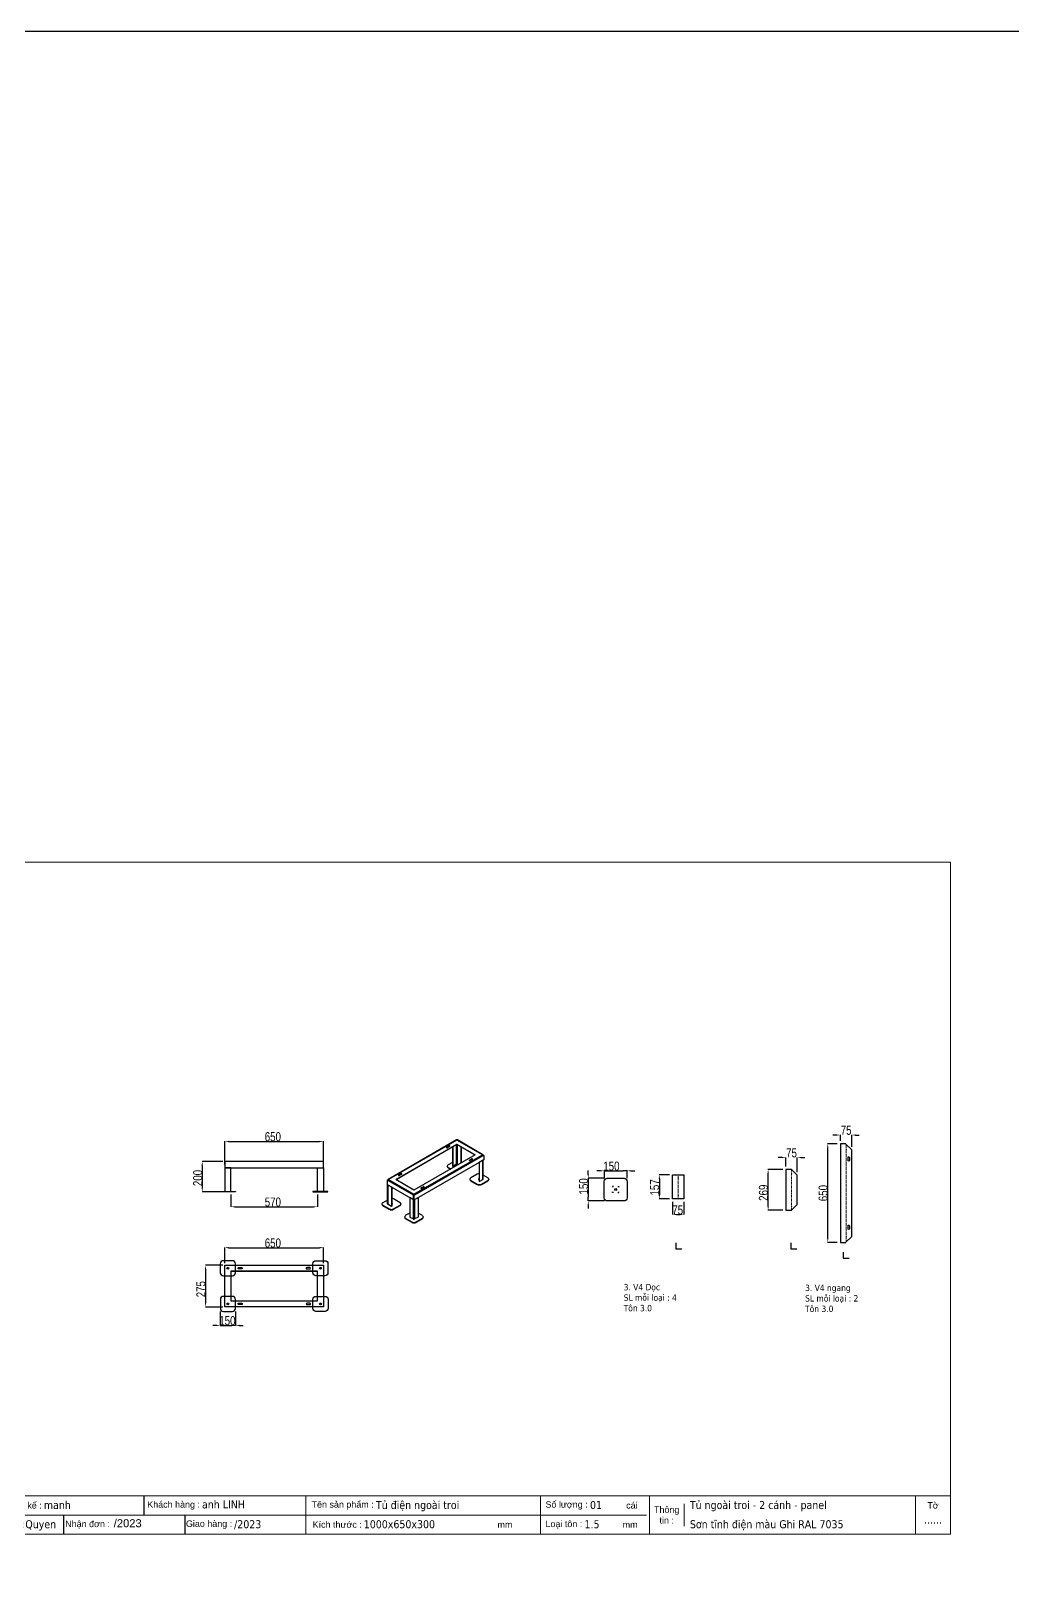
# Model space of a CAD drawing. Header units: inches. Extents: x 21 to 136330, y 8 to 58290.
# Drawn here: x 45759 to 52232, y 40508 to 50766 of the extents above; entities that cross this region are included whole.
import ezdxf
from ezdxf.enums import TextEntityAlignment as Align

# ---------------------------------------------------------------- set-up
doc = ezdxf.new("R2010")
doc.units = ezdxf.units.IN
doc.header["$MEASUREMENT"] = 0
doc.linetypes.add('HIDDEN', pattern=[9.525, 6.35, -3.175])
doc.layers.add('0 KHUNG KT01', color=7, linetype='Continuous')
doc.layers.add('@.0.DM. NÉT CHÍNH', color=7, linetype='Continuous')
doc.layers.add('0 TĂNG CỨNG', color=7, linetype='Continuous', lineweight=15)
doc.layers.add('@.0.DM. NÉT ĐỨT', color=8, linetype='HIDDEN', lineweight=9)
for name, color, linetype, transparency in [('@.0.DM. KÍCH THƯỚC', 8, 'Continuous', 0.2), ('@.DM. KÍCH THƯỚC', 8, 'Continuous', 0.2), ('@.DM. KÍCH THƯỚC @ 1', 8, 'Continuous', 0.2)]:
    doc.layers.add(name, color=color, linetype=linetype, transparency=transparency)
doc.styles.add('ARIAL', font='arial.ttf')
doc.styles.add('Note Text (ISO)', font='tahoma.ttf')
doc.styles.add('roman', font='roman.shx', dxfattribs={"width": 0.8})
doc.styles.add('Tahoma (Input Text)', font='tahoma.ttf')
doc.dimstyles.new('Kích thước Duy Mạnh', dxfattribs={"dimtxt": 30, "dimasz": 25, "dimexe": 1.25, "dimexo": 20, "dimtad": 1, "dimdec": 1, "dimtxsty": 'roman', "dimcen": 2.5, "dimclrd": 8, "dimclre": 8, "dimclrt": 2, "dimadec": 0, "dimazin": 0, "dimtfac": 1, "dimtdec": 1, "dimtix": 1, "dimtmove": 0, "dimatfit": 3, "dimfxl": 1, "dimtfillclr": 1, "dimarcsym": 0})

# ---------------------------------------------------------------- blocks, each defined once
blk = doc.blocks.new('*D802')
at = {"layer": '@.DM. KÍCH THƯỚC', "color": 8, "lineweight": -2, "transparency": 16777216}
for p, q in [((47022, 43312), (46886, 43312)), ((47006, 43112), (46886, 43112))]:
    blk.add_line(p, q, dxfattribs=at)
at = {"layer": '@.DM. KÍCH THƯỚC', "lineweight": -2, "transparency": 16777216}
blk.add_line((46887, 43287), (46887, 43137), dxfattribs=at)
at = {"layer": '@.DM. KÍCH THƯỚC', "transparency": 16777216}
for points in [[(46883, 43287), (46891, 43287), (46887, 43312)], [(46883, 43137), (46891, 43137), (46887, 43112)]]:
    blk.add_solid(points, dxfattribs=at)
at = {"layer": 'Defpoints', "color": 0, "transparency": 16777216}
for p in [(47042, 43312), (46887, 43112), (47026, 43112)]:
    blk.add_point(p, dxfattribs=at)
at = {"layer": '@.DM. KÍCH THƯỚC', "color": 2, "transparency": 16777216, "insert": (46827, 43150), "char_height": 60, "attachment_point": 1, "rotation": 90, "style": 'roman'}
blk.add_mtext('200', dxfattribs=at)
blk = doc.blocks.new('*D803')
at = {"layer": '@.DM. KÍCH THƯỚC', "color": 8, "lineweight": -2, "transparency": 16777216}
for p, q in [((47036, 43292), (47036, 43447)), ((47686, 43292), (47686, 43447))]:
    blk.add_line(p, q, dxfattribs=at)
at = {"layer": '@.DM. KÍCH THƯỚC', "lineweight": -2, "transparency": 16777216}
blk.add_line((47061, 43445), (47661, 43445), dxfattribs=at)
at = {"layer": '@.DM. KÍCH THƯỚC', "transparency": 16777216}
for points in [[(47061, 43449), (47061, 43441), (47036, 43445)], [(47661, 43449), (47661, 43441), (47686, 43445)]]:
    blk.add_solid(points, dxfattribs=at)
at = {"layer": 'Defpoints', "color": 0, "transparency": 16777216}
for p in [(47686, 43445), (47036, 43272), (47686, 43272)]:
    blk.add_point(p, dxfattribs=at)
at = {"layer": '@.DM. KÍCH THƯỚC', "color": 2, "transparency": 16777216, "insert": (47299, 43506), "char_height": 60, "attachment_point": 1, "style": 'roman'}
blk.add_mtext('650', dxfattribs=at)
blk = doc.blocks.new('*D804')
at = {"layer": '@.DM. KÍCH THƯỚC', "color": 8, "lineweight": -2, "transparency": 16777216}
for p, q in [((47022, 42628), (46908, 42628)), ((47022, 42353), (46908, 42353))]:
    blk.add_line(p, q, dxfattribs=at)
at = {"layer": '@.DM. KÍCH THƯỚC', "lineweight": -2, "transparency": 16777216}
blk.add_line((46909, 42603), (46909, 42378), dxfattribs=at)
at = {"layer": '@.DM. KÍCH THƯỚC', "transparency": 16777216}
for points in [[(46905, 42603), (46913, 42603), (46909, 42628)], [(46905, 42378), (46913, 42378), (46909, 42353)]]:
    blk.add_solid(points, dxfattribs=at)
at = {"layer": 'Defpoints', "color": 0, "transparency": 16777216}
for p in [(47042, 42628), (46909, 42353), (47042, 42353)]:
    blk.add_point(p, dxfattribs=at)
at = {"layer": '@.DM. KÍCH THƯỚC', "color": 2, "transparency": 16777216, "insert": (46848, 42417), "char_height": 60, "attachment_point": 1, "rotation": 90, "style": 'roman'}
blk.add_mtext('275', dxfattribs=at)
blk = doc.blocks.new('*D805')
at = {"layer": '@.DM. KÍCH THƯỚC', "color": 8, "lineweight": -2, "transparency": 16777216}
for p, q in [((47036, 42642), (47036, 42746)), ((47686, 42642), (47686, 42746))]:
    blk.add_line(p, q, dxfattribs=at)
at = {"layer": '@.DM. KÍCH THƯỚC', "lineweight": -2, "transparency": 16777216}
blk.add_line((47061, 42744), (47661, 42744), dxfattribs=at)
at = {"layer": '@.DM. KÍCH THƯỚC', "transparency": 16777216}
for points in [[(47061, 42749), (47061, 42740), (47036, 42744)], [(47661, 42749), (47661, 42740), (47686, 42744)]]:
    blk.add_solid(points, dxfattribs=at)
at = {"layer": 'Defpoints', "color": 0, "transparency": 16777216}
for p in [(47686, 42744), (47036, 42622), (47686, 42622)]:
    blk.add_point(p, dxfattribs=at)
at = {"layer": '@.DM. KÍCH THƯỚC', "color": 2, "transparency": 16777216, "insert": (47299, 42805), "char_height": 60, "attachment_point": 1, "style": 'roman'}
blk.add_mtext('650', dxfattribs=at)
blk = doc.blocks.new('*D806')
at = {"layer": '@.DM. KÍCH THƯỚC', "color": 8, "lineweight": -2, "transparency": 16777216}
for p, q in [((47006, 42323), (47006, 42231)), ((47106, 42323), (47106, 42231))]:
    blk.add_line(p, q, dxfattribs=at)
at = {"layer": '@.DM. KÍCH THƯỚC', "lineweight": -2, "transparency": 16777216}
for p, q in [((46981, 42232), (46956, 42232)), ((47006, 42232), (47031, 42232)), ((47031, 42232), (47081, 42232)), ((47106, 42232), (47081, 42232)), ((47131, 42232), (47156, 42232))]:
    blk.add_line(p, q, dxfattribs=at)
at = {"layer": '@.DM. KÍCH THƯỚC', "transparency": 16777216}
for points in [[(46981, 42236), (46981, 42228), (47006, 42232)], [(47131, 42236), (47131, 42228), (47106, 42232)]]:
    blk.add_solid(points, dxfattribs=at)
at = {"layer": 'Defpoints', "color": 0, "transparency": 16777216}
for p in [(47006, 42343), (47106, 42343), (47106, 42232)]:
    blk.add_point(p, dxfattribs=at)
at = {"layer": '@.DM. KÍCH THƯỚC', "color": 2, "transparency": 16777216, "insert": (46999, 42293), "char_height": 60, "attachment_point": 1, "style": 'roman'}
blk.add_mtext('150', dxfattribs=at)
blk = doc.blocks.new('*D807')
at = {"layer": '@.DM. KÍCH THƯỚC', "color": 8, "lineweight": -2, "transparency": 16777216}
for p, q in [((47076, 43095), (47076, 43013)), ((47646, 43095), (47646, 43013))]:
    blk.add_line(p, q, dxfattribs=at)
at = {"layer": '@.DM. KÍCH THƯỚC', "lineweight": -2, "transparency": 16777216}
blk.add_line((47101, 43014), (47621, 43014), dxfattribs=at)
at = {"layer": '@.DM. KÍCH THƯỚC', "transparency": 16777216}
for points in [[(47101, 43018), (47101, 43010), (47076, 43014)], [(47621, 43018), (47621, 43010), (47646, 43014)]]:
    blk.add_solid(points, dxfattribs=at)
at = {"layer": 'Defpoints', "color": 0, "transparency": 16777216}
for p in [(47076, 43115), (47646, 43115), (47646, 43014)]:
    blk.add_point(p, dxfattribs=at)
at = {"layer": '@.DM. KÍCH THƯỚC', "color": 2, "transparency": 16777216, "insert": (47299, 43075), "char_height": 60, "attachment_point": 1, "style": 'roman'}
blk.add_mtext('570', dxfattribs=at)
blk = doc.blocks.new('*D808')
at = {"layer": '@.DM. KÍCH THƯỚC', "lineweight": -2, "transparency": 16777216}
for p, q in [((49513, 43251), (49488, 43251)), ((49538, 43251), (49563, 43251)), ((49563, 43251), (49663, 43251)), ((49688, 43251), (49663, 43251)), ((49713, 43251), (49738, 43251))]:
    blk.add_line(p, q, dxfattribs=at)
at = {"layer": '@.DM. KÍCH THƯỚC', "color": 8, "lineweight": -2, "transparency": 16777216}
for p, q in [((49538, 43202), (49538, 43252)), ((49688, 43202), (49688, 43252))]:
    blk.add_line(p, q, dxfattribs=at)
at = {"layer": '@.DM. KÍCH THƯỚC', "transparency": 16777216}
for points in [[(49513, 43255), (49513, 43247), (49538, 43251)], [(49713, 43255), (49713, 43247), (49688, 43251)]]:
    blk.add_solid(points, dxfattribs=at)
at = {"layer": 'Defpoints', "color": 0, "transparency": 16777216}
for p in [(49688, 43251), (49538, 43182), (49688, 43182)]:
    blk.add_point(p, dxfattribs=at)
at = {"layer": '@.DM. KÍCH THƯỚC', "color": 2, "transparency": 16777216, "insert": (49531, 43312), "char_height": 60, "attachment_point": 1, "style": 'roman'}
blk.add_mtext('150', dxfattribs=at)
blk = doc.blocks.new('*D809')
at = {"layer": '@.DM. KÍCH THƯỚC', "color": 8, "lineweight": -2, "transparency": 16777216}
for p, q in [((49538, 43202), (49431, 43202)), ((49538, 43052), (49431, 43052))]:
    blk.add_line(p, q, dxfattribs=at)
at = {"layer": '@.DM. KÍCH THƯỚC', "lineweight": -2, "transparency": 16777216}
for p, q in [((49432, 43227), (49432, 43252)), ((49432, 43202), (49432, 43177)), ((49432, 43177), (49432, 43077)), ((49432, 43052), (49432, 43077)), ((49432, 43027), (49432, 43002))]:
    blk.add_line(p, q, dxfattribs=at)
at = {"layer": '@.DM. KÍCH THƯỚC', "transparency": 16777216}
for points in [[(49428, 43227), (49436, 43227), (49432, 43202)], [(49428, 43027), (49436, 43027), (49432, 43052)]]:
    blk.add_solid(points, dxfattribs=at)
at = {"layer": 'Defpoints', "color": 0, "transparency": 16777216}
for p in [(49558, 43202), (49432, 43052), (49558, 43052)]:
    blk.add_point(p, dxfattribs=at)
at = {"layer": '@.DM. KÍCH THƯỚC', "color": 2, "transparency": 16777216, "insert": (49371, 43095), "char_height": 60, "attachment_point": 1, "rotation": 90, "style": 'roman'}
blk.add_mtext('150', dxfattribs=at)
blk = doc.blocks.new('*D810')
at = {"layer": '@.DM. KÍCH THƯỚC', "color": 8, "lineweight": -2, "transparency": 16777216}
for p, q in [((49968, 43224), (49899, 43224)), ((49968, 43067), (49899, 43067))]:
    blk.add_line(p, q, dxfattribs=at)
at = {"layer": '@.DM. KÍCH THƯỚC', "lineweight": -2, "transparency": 16777216}
blk.add_line((49901, 43199), (49901, 43092), dxfattribs=at)
at = {"layer": '@.DM. KÍCH THƯỚC', "transparency": 16777216}
for points in [[(49896, 43199), (49905, 43199), (49901, 43224)], [(49896, 43092), (49905, 43092), (49901, 43067)]]:
    blk.add_solid(points, dxfattribs=at)
at = {"layer": 'Defpoints', "color": 0, "transparency": 16777216}
for p in [(49988, 43224), (49901, 43067), (49988, 43067)]:
    blk.add_point(p, dxfattribs=at)
at = {"layer": '@.DM. KÍCH THƯỚC', "color": 2, "transparency": 16777216, "insert": (49840, 43088), "char_height": 60, "attachment_point": 1, "rotation": 90, "style": 'roman'}
blk.add_mtext('157', dxfattribs=at)
blk = doc.blocks.new('*D811')
at = {"layer": '@.DM. KÍCH THƯỚC', "color": 8, "lineweight": -2, "transparency": 16777216}
for p, q in [((49988, 43047), (49988, 42962)), ((50063, 43047), (50063, 42962))]:
    blk.add_line(p, q, dxfattribs=at)
at = {"layer": '@.DM. KÍCH THƯỚC', "lineweight": -2, "transparency": 16777216}
blk.add_line((50013, 42963), (50038, 42963), dxfattribs=at)
at = {"layer": '@.DM. KÍCH THƯỚC', "transparency": 16777216}
for points in [[(50013, 42967), (50013, 42959), (49988, 42963)], [(50038, 42967), (50038, 42959), (50063, 42963)]]:
    blk.add_solid(points, dxfattribs=at)
at = {"layer": 'Defpoints', "color": 0, "transparency": 16777216}
for p in [(49988, 43067), (50063, 43067), (50063, 42963)]:
    blk.add_point(p, dxfattribs=at)
at = {"layer": '@.DM. KÍCH THƯỚC', "color": 2, "transparency": 16777216, "insert": (49986, 43023), "char_height": 60, "attachment_point": 1, "style": 'roman'}
blk.add_mtext('75', dxfattribs=at)
blk = doc.blocks.new('*D812')
at = {"layer": '@.DM. KÍCH THƯỚC', "color": 8, "lineweight": -2, "transparency": 16777216}
for p, q in [((50715, 43260), (50617, 43260)), ((50715, 42991), (50617, 42991))]:
    blk.add_line(p, q, dxfattribs=at)
at = {"layer": '@.DM. KÍCH THƯỚC', "lineweight": -2, "transparency": 16777216}
blk.add_line((50618, 43016), (50618, 43235), dxfattribs=at)
at = {"layer": '@.DM. KÍCH THƯỚC', "transparency": 16777216}
for points in [[(50614, 43235), (50622, 43235), (50618, 43260)], [(50614, 43016), (50622, 43016), (50618, 42991)]]:
    blk.add_solid(points, dxfattribs=at)
at = {"layer": 'Defpoints', "color": 0, "transparency": 16777216}
for p in [(50618, 43260), (50735, 43260), (50735, 42991)]:
    blk.add_point(p, dxfattribs=at)
at = {"layer": '@.DM. KÍCH THƯỚC', "color": 2, "transparency": 16777216, "insert": (50557, 43053), "char_height": 60, "attachment_point": 1, "rotation": 90, "style": 'roman'}
blk.add_mtext('269', dxfattribs=at)
blk = doc.blocks.new('*D813')
at = {"layer": '@.DM. KÍCH THƯỚC', "color": 8, "lineweight": -2, "transparency": 16777216}
for p, q in [((51074, 43429), (51010, 43429)), ((51074, 42779), (51010, 42779))]:
    blk.add_line(p, q, dxfattribs=at)
at = {"layer": '@.DM. KÍCH THƯỚC', "lineweight": -2, "transparency": 16777216}
blk.add_line((51011, 42804), (51011, 43404), dxfattribs=at)
at = {"layer": '@.DM. KÍCH THƯỚC', "transparency": 16777216}
for points in [[(51007, 43404), (51015, 43404), (51011, 43429)], [(51007, 42804), (51015, 42804), (51011, 42779)]]:
    blk.add_solid(points, dxfattribs=at)
at = {"layer": 'Defpoints', "color": 0, "transparency": 16777216}
for p in [(51011, 43429), (51094, 43429), (51094, 42779)]:
    blk.add_point(p, dxfattribs=at)
at = {"layer": '@.DM. KÍCH THƯỚC', "color": 2, "transparency": 16777216, "insert": (50981, 43104), "char_height": 60, "attachment_point": 5, "rotation": 90, "style": 'roman'}
blk.add_mtext('650', dxfattribs=at)
blk = doc.blocks.new('*D814')
at = {"layer": '@.DM. KÍCH THƯỚC', "lineweight": -2, "transparency": 16777216}
for p, q in [((50710, 43338), (50685, 43338)), ((50835, 43338), (50860, 43338))]:
    blk.add_line(p, q, dxfattribs=at)
at = {"layer": '@.DM. KÍCH THƯỚC', "color": 8, "lineweight": -2, "transparency": 16777216}
for p, q in [((50735, 43280), (50735, 43339)), ((50810, 43243), (50810, 43339))]:
    blk.add_line(p, q, dxfattribs=at)
at = {"layer": '@.DM. KÍCH THƯỚC', "transparency": 16777216}
for points in [[(50710, 43342), (50710, 43334), (50735, 43338)], [(50835, 43342), (50835, 43334), (50810, 43338)]]:
    blk.add_solid(points, dxfattribs=at)
at = {"layer": 'Defpoints', "color": 0, "transparency": 16777216}
for p in [(50735, 43338), (50735, 43260), (50810, 43223)]:
    blk.add_point(p, dxfattribs=at)
at = {"layer": '@.DM. KÍCH THƯỚC', "color": 2, "transparency": 16777216, "insert": (50772, 43369), "char_height": 60, "attachment_point": 5, "style": 'roman'}
blk.add_mtext('75', dxfattribs=at)
blk = doc.blocks.new('*D815')
at = {"layer": '@.DM. KÍCH THƯỚC', "lineweight": -2, "transparency": 16777216}
for p, q in [((51069, 43487), (51044, 43487)), ((51194, 43487), (51219, 43487))]:
    blk.add_line(p, q, dxfattribs=at)
at = {"layer": '@.DM. KÍCH THƯỚC', "color": 8, "lineweight": -2, "transparency": 16777216}
for p, q in [((51094, 43449), (51094, 43488)), ((51169, 43409), (51169, 43488))]:
    blk.add_line(p, q, dxfattribs=at)
at = {"layer": '@.DM. KÍCH THƯỚC', "transparency": 16777216}
for points in [[(51069, 43491), (51069, 43483), (51094, 43487)], [(51194, 43491), (51194, 43483), (51169, 43487)]]:
    blk.add_solid(points, dxfattribs=at)
at = {"layer": 'Defpoints', "color": 0, "transparency": 16777216}
for p in [(51094, 43429), (51169, 43487), (51169, 43389)]:
    blk.add_point(p, dxfattribs=at)
at = {"layer": '@.DM. KÍCH THƯỚC', "color": 2, "transparency": 16777216, "insert": (51132, 43518), "char_height": 60, "attachment_point": 5, "style": 'roman'}
blk.add_mtext('75', dxfattribs=at)
blk = doc.blocks.new('afg')
at = {"layer": '@.0.DM. NÉT CHÍNH'}
for p, q in [((280, 519), (-171, 258)), ((283, 518), (-168, 258)), ((451, 421), (283, 518)), ((454, 422), (286, 519)), ((-120, 258), (283, 491)), ((283, 488), (-118, 257)), ((0, 161), (451, 421)), ((403, 421), (0, 189)), ((455, 414), (4, 154)), ((216, 472), (230, 480)), ((230, 478), (216, 470)), ((216, 472), (216, 470)), ((237, 477), (222, 468)), ((230, 480), (230, 478)), ((255, 472), (255, 346)), ((257, 473), (257, 345)), ((281, 359), (281, 487)), ((283, 491), (403, 421)), ((283, 491), (283, 488)), ((401, 420), (283, 488)), ((285, 487), (285, 359)), ((309, 473), (309, 367)), ((311, 472), (311, 368)), ((455, 421), (453, 420)), ((455, 419), (454, 418)), ((455, 419), (457, 418)), ((455, 416), (457, 418)), ((455, 416), (457, 418)), ((455, 416), (455, 417)), ((460, 416), (455, 414)), ((455, 416), (455, 416)), ((457, 418), (457, 418)), ((457, 418), (460, 416)), ((460, 416), (460, 389)), ((460, 389), (0, 123)), ((220, 346), (220, 344)), ((255, 371), (226, 354)), ((226, 336), (226, 338)), ((226, 338), (243, 329)), ((226, 336), (240, 327)), ((257, 345), (255, 346)), ((281, 359), (257, 345)), ((290, 356), (285, 359)), ((313, 369), (311, 371)), ((365, 386), (379, 395)), ((379, 392), (365, 384)), ((365, 386), (365, 384)), ((385, 391), (371, 383)), ((379, 395), (379, 392)), ((429, 371), (429, 245)), ((455, 386), (431, 372)), ((431, 372), (431, 244)), ((455, 258), (455, 386)), ((457, 260), (457, 387)), ((-177, 253), (-173, 256)), ((-177, 253), (-177, 225)), ((-175, 252), (-177, 253)), ((-177, 225), (-175, 224)), ((-172, 253), (-175, 252)), ((-172, 253), (-175, 252)), ((-175, 224), (-175, 252)), ((-173, 251), (-175, 252)), ((-175, 224), (-175, 252)), ((-175, 224), (-175, 224)), ((-2, 125), (-175, 224)), ((-174, 97), (-174, 224)), ((-173, 256), (-171, 255)), ((-4, 154), (-173, 251)), ((-173, 223), (-173, 95)), ((-173, 223), (-148, 209)), ((-170, 257), (-172, 258)), ((-172, 253), (-172, 253)), ((-168, 258), (0, 161)), ((-148, 209), (-148, 81)), ((-146, 208), (-146, 82)), ((0, 189), (-120, 258)), ((-102, 288), (-88, 297)), ((-88, 294), (-102, 286)), ((-102, 288), (-102, 286)), ((-82, 293), (-96, 285)), ((-88, 297), (-88, 294)), ((46, 203), (60, 211)), ((60, 208), (46, 200)), ((67, 207), (53, 199)), ((60, 211), (60, 208)), ((369, 260), (369, 258)), ((417, 293), (375, 269)), ((375, 250), (375, 252)), ((375, 252), (417, 228)), ((375, 250), (417, 225)), ((417, 228), (417, 225)), ((431, 244), (429, 245)), ((431, 244), (455, 258)), ((445, 228), (488, 252)), ((445, 225), (488, 250)), ((445, 225), (445, 228)), ((488, 269), (457, 286)), ((488, 252), (488, 250)), ((494, 260), (494, 258)), ((-174, 123), (-205, 105)), ((-92, 105), (-134, 130)), ((-4, 126), (-28, 140)), ((-28, 140), (-28, 11)), ((0, 158), (-4, 156)), ((-4, 154), (-2, 155)), ((-2, 152), (-4, 154)), ((-4, -2), (-4, 126)), ((-2, 152), (2, 155)), ((-2, 155), (0, 154)), ((0, 154), (-2, 152)), ((-2, 152), (0, 151)), ((-2, 125), (-2, 152)), ((-2, 152), (-2, 125)), ((0, 123), (-2, 125)), ((-2, 125), (-2, 125)), ((0, 158), (0, 161)), ((4, 156), (0, 158)), ((4, 154), (0, 151)), ((0, 153), (0, 154)), ((0, 151), (0, 123)), ((4, 154), (2, 155)), ((4, 126), (28, 140)), ((4, 126), (4, -2)), ((28, 140), (28, 11)), ((46, 203), (46, 200)), ((-211, 97), (-211, 95)), ((-205, 87), (-205, 89)), ((-205, 89), (-163, 65)), ((-205, 87), (-163, 62)), ((-148, 81), (-173, 95)), ((-163, 65), (-163, 62)), ((-146, 82), (-148, 81)), ((-134, 65), (-92, 89)), ((-134, 62), (-92, 87)), ((-134, 62), (-134, 65)), ((-92, 89), (-92, 87)), ((-86, 97), (-86, 95)), ((-62, 11), (-62, 9)), ((-28, 36), (-57, 20)), ((-57, 1), (-57, 3)), ((-57, 3), (-14, -21)), ((-57, 1), (-14, -24)), ((-28, 11), (-4, -2)), ((28, 11), (4, -2)), ((14, -21), (57, 3)), ((14, -24), (57, 1)), ((57, 20), (28, 36)), ((57, 3), (57, 1)), ((62, 11), (62, 9)), ((-14, -21), (-14, -24)), ((14, -24), (14, -21))]:
    blk.add_line(p, q, dxfattribs=at)
for centre, major_axis, start_param, end_param in [((283, 514), (-3, 5.2), 5.497787, 6.283185), ((283, 514), (3, 5.2), 0, 0.785398), ((219, 470), (-4.5, 0), 5.497787, 8.63938), ((219, 468), (-4.5, 0), 5.497787, 5.792303), ((233, 478), (4.5, 0), 5.497787, 8.63938), ((233, 476), (-4.5, 0), 3.632475, 5.497787), ((283, 486), (-3, 0), 3.926991, 5.497787), ((451, 416), (3, 5.2), 6.021386, 7.068583), ((451, 416), (3, -5.2), 1.308997, 2.356194), ((451, 416), (3, 5.2), 5.497787, 6.021386), ((451, 416), (3, -5.2), 0.785398, 1.308997), ((240, 346), (-20, 0), 5.497787, 7.068583), ((240, 344), (-20, 0), 0, 0.785398), ((283, 358), (-3, 0), 3.926991, 5.497787), ((368, 385), (-4.5, 0), 5.497787, 8.63938), ((368, 382), (-4.5, 0), 5.497787, 5.792303), ((382, 393), (4.5, 0), 5.497787, 8.63938), ((382, 390), (-4.5, 0), 3.632475, 5.497787), ((-168, 253), (-3, 5.2), 0.261799, 0.785398), ((-168, 253), (3, 5.2), 1.832596, 2.356194), ((-168, 253), (-3, 5.2), 5.497787, 6.544985), ((-168, 253), (3, 5.2), 0.785398, 1.832596), ((-99, 287), (-4.5, 0), 5.497787, 8.63938), ((-99, 284), (-4.5, 0), 5.497787, 5.792303), ((-85, 295), (4.5, 0), 5.497787, 8.63938), ((-85, 292), (-4.5, 0), 3.632475, 5.497787), ((64, 209), (4.5, 0), 5.497787, 8.63938), ((64, 207), (-4.5, 0), 3.632475, 5.497787), ((389, 260), (-20, 0), 5.497787, 7.068583), ((389, 258), (-20, 0), 0, 0.785398), ((431, 285), (20, 0), 1.677062, 2.356194), ((431, 236), (-20, 0), 0.785398, 2.356194), ((431, 234), (20, 0), 3.926991, 5.497787), ((431, 260), (-6, 0), 5.073756, 7.492615), ((431, 258), (-6, 0), 5.073756, 5.921818), ((451, 260), (6, 0), 5.497787, 6.283185), ((474, 260), (20, 0), 5.497787, 7.068583), ((474, 258), (20, 0), 5.497787, 6.283185), ((-191, 97), (-20, 0), 5.497787, 7.068583), ((-148, 122), (20, 0), 0.785398, 1.46453), ((-106, 97), (20, 0), 5.497787, 7.068583), ((0, 156), (-3, -5.2), 3.926991, 4.974188), ((0, 156), (-3, -5.2), 4.974188, 5.497787), ((0, 156), (1.5, 2.6), 0.785398, 2.356194), ((0, 156), (-3, 5.2), 4.45059, 5.497787), ((0, 156), (1.5, -2.6), 0.785398, 2.356194), ((0, 156), (-3, 5.2), 3.926991, 4.45059), ((49, 201), (-4.5, 0), 5.497787, 8.63938), ((49, 198), (-4.5, 0), 5.497787, 5.792303), ((-191, 95), (-20, 0), 0, 0.785398), ((-168, 97), (-6, 0), 0, 0.785398), ((-148, 73), (-20, 0), 0.785398, 2.356194), ((-148, 70), (20, 0), 3.926991, 5.497787), ((-148, 97), (6, 0), 5.073756, 7.492615), ((-148, 95), (6, 0), 0.361367, 1.209429), ((-106, 95), (20, 0), 5.497787, 6.283185), ((-42, 11), (-20, 0), 5.497787, 7.068583), ((-42, 9), (-20, 0), 0, 0.785398), ((42, 11), (20, 0), 5.497787, 7.068583), ((42, 9), (20, 0), 5.497787, 6.283185), ((0, -13), (-20, 0), 0.785398, 2.356194), ((0, -16), (20, 0), 3.926991, 5.497787), ((0, 0), (-6, 0), 0.785398, 2.356194)]:
    blk.add_ellipse(centre, major_axis=major_axis, ratio=0.57735, start_param=start_param, end_param=end_param, dxfattribs=at)
blk = doc.blocks.new('KHUNG KT1')
at = {"color": 7}
for p, q in [((7128, -4752), (0, -4752)), ((2294, -4752), (2294, -5040)), ((4053, -4752), (4053, -5040)), ((4869, -4752), (4869, -5040)), ((6864, -4752), (6864, -5040)), ((4848, -4896), (0, -4896)), ((5129, -4812), (5129, -4980))]:
    blk.add_line(p, q, dxfattribs=at)
blk.add_lwpolyline([(0, 0), (7128, 0), (7128, -5040), (0, -5040)], close=True, dxfattribs=at)
at = {"layer": '0 KHUNG KT01'}
for p, q in [((1078, -4752), (1078, -4896)), ((476, -4896), (476, -5040)), ((1385, -4896), (1385, -5040))]:
    blk.add_line(p, q, dxfattribs=at)
at = {"color": 2, "char_height": 48, "style": 'ARIAL'}
for s, insert, width, attachment_point in [('  Thiết kế :', (0, -4824), 2202.32, 4), ('  Khách hàng :', (1067, -4824), 2202.32, 4), ('  Tên sản phẩm :', (2299, -4824), 2202.32, 4), ('  Số lượng :', (4053, -4824), 2202.32, 4), ('cái', (4695, -4824), 2202.32, 4), ('Thông\\Ptin :', (4999, -4896), 259.95, 5), ('Tờ', (6996, -4824), 264, 5), ('CNC:', (18, -4968), 2202.32, 4), ('  Nhận đơn :', (452, -4968), 2202.32, 4), ('  Giao hàng :', (1357, -4968), 2202.32, 4), ('  Kích thước :', (2307, -4968), 2202.32, 4), ('mm', (3730, -4968), 2202.32, 4), ('  Loại tôn :', (4053, -4968), 2202.32, 4), ('mm', (4669, -4968), 2202.32, 4)]:
    blk.add_mtext(s, dxfattribs=dict(at, insert=insert, width=width, attachment_point=attachment_point))
at = {"color": 1, "style": 'Tahoma (Input Text)', "flags": 8}
for tag, p in [('#01', (329, -4851)), ('#03', (1515, -4846)), ('#05', (2819, -4851)), ('#07', (4424, -4851)), ('#09', (5173, -4851)), ('#02', (190, -4995)), ('#04', (1755, -4995)), ('#06', (2728, -4995)), ('#08', (4383, -4995)), ('#10', (5173, -4995))]:
    blk.add_attdef(tag, p, '', height=60, dxfattribs=at)
blk.add_attdef('#11', text='', height=60, dxfattribs=at).set_placement((6996, -4962), align=Align.CENTER)
at = {"layer": '0 TĂNG CỨNG', "color": 1, "style": 'ARIAL'}
blk.add_attdef('#12', (853, -4988), '', height=60, dxfattribs=at)

msp = doc.modelspace()

# ---------------------------------------------------------------- linework, layer by layer
at = {"layer": '@.0.DM. KÍCH THƯỚC'}
for points in [[(47036.0509, 42628.3316), (47686.0509, 42628.3316), (47686.4822, 42353.3353), (47036.4822, 42353.3353)], [(47076.4822, 42393.3353), (47646.4822, 42393.3353), (47646.0509, 42588.3316), (47076.0509, 42588.3316)]]:
    msp.add_lwpolyline(points, close=True, dxfattribs=at)
at = {"layer": '@.0.DM. NÉT CHÍNH', "color": 1}
for p, q in [((51131.8897, 43391.1601), (51131.8897, 43389.6601)), ((50025.155, 43204.1061), (50025.155, 43202.6061)), ((50772.2963, 43234.8004), (50772.2963, 43233.3004)), ((50025.155, 43088.0767), (50025.155, 43086.5767)), ((50772.7275, 43018.0744), (50772.7275, 43016.5744)), ((51131.8897, 42817.1912), (51131.8897, 42815.6912))]:
    msp.add_line(p, q, dxfattribs=at)
at = {"layer": '@.0.DM. NÉT CHÍNH'}
msp.add_line((47076.0509, 42588.3316), (47646.0509, 42588.3316), dxfattribs=at)
for points in [[(21.3071, 50765.7719), (78952.3639, 50765.7719), (78952.3639, 8.4374), (21.3071, 8.4374)], [(47036.0509, 43271.7196), (47686.0509, 43271.7196), (47686.0509, 43311.7196), (47036.0509, 43311.7196)], [(47036.0509, 43114.7196), (47076.0509, 43114.7196), (47076.0509, 43271.7196), (47036.0509, 43271.7196)], [(47686.0509, 43114.7196), (47646.0509, 43114.7196), (47646.0509, 43271.7196), (47686.0509, 43271.7196)], [(49987.7621, 43067.1411), (49987.7621, 43224.1411), (50062.5479, 43224.1411), (50062.5479, 43067.1411)], [(47106.0509, 43111.7196), (47006.0509, 43111.7196), (47006.0509, 43114.7196), (47106.0509, 43114.7196)], [(47616.0509, 43111.7196), (47716.0509, 43111.7196), (47716.0509, 43114.7196), (47616.0509, 43114.7196)]]:
    msp.add_lwpolyline(points, close=True, dxfattribs=at)
for points in [[(51127.2116, 42778.9369, 0.1989123674), (51130.7471, 42780.4014), (51169.2827, 42818.9369), (51169.2827, 43388.9369), (51130.7471, 43427.4724, 0.1989123674), (51127.2116, 43428.9369), (51094.4968, 43428.9369), (51094.4968, 42778.9369)], [(51153.7827, 43338.9369), (51153.7827, 43318.9369, -1), (51144.7827, 43318.9369), (51144.7827, 43338.9369, -1)], [(49667.7303, 43202.3852, -0.4142135624), (49687.7303, 43182.3852), (49687.7303, 43072.3852, -0.4142135624), (49667.7303, 43052.3852), (49557.7303, 43052.3852, -0.4142135624), (49537.7303, 43072.3852), (49537.7303, 43182.3852, -0.4142135624), (49557.7303, 43202.3852)], [(50770.8182, 43259.9009), (50734.9034, 43259.9009), (50735.3346, 42991.3046), (50771.2494, 42991.3046, 0.1989123674), (50774.7849, 42992.769), (50810.1204, 43028.1046), (50809.6892, 43223.1009), (50774.3537, 43258.4364, 0.1989123674)], [(51153.7827, 42888.9369), (51153.7827, 42868.9369, -1), (51144.7827, 42868.9369), (51144.7827, 42888.9369, -1)], [(47026.0509, 42558.3316), (47036.0509, 42558.3316), (47086.0509, 42558.3316, 0.4142135624), (47106.0509, 42578.3316), (47106.0509, 42588.3316), (47106.0509, 42638.3316, 0.4142135624), (47086.0509, 42658.3316), (47026.0509, 42658.3316, 0.4142135624), (47006.0509, 42638.3316), (47006.0509, 42578.3316, 0.4142135624)], [(47146.0509, 42603.8316), (47126.0509, 42603.8316, -1), (47126.0509, 42612.8316), (47146.0509, 42612.8316, -1)], [(47576.0509, 42603.8316), (47596.0509, 42603.8316, 1), (47596.0509, 42612.8316), (47576.0509, 42612.8316, 1)], [(47696.0509, 42558.3316), (47686.0509, 42558.3316), (47636.0509, 42558.3316, -0.4142135624), (47616.0509, 42578.3316), (47616.0509, 42588.3316), (47616.0509, 42638.3316, -0.4142135624), (47636.0509, 42658.3316), (47696.0509, 42658.3316, -0.4142135624), (47716.0509, 42638.3316), (47716.0509, 42578.3316, -0.4142135624)], [(47026.4822, 42423.3353, 0.4142135624), (47006.4822, 42403.3353), (47006.4822, 42343.3353, 0.4142135624), (47026.4822, 42323.3353), (47086.4822, 42323.3353, 0.4142135624), (47106.4822, 42343.3353), (47106.4822, 42353.3353), (47106.4822, 42403.3353, 0.4142135624), (47086.4822, 42423.3353), (47036.4822, 42423.3353)], [(47126.4822, 42377.8353), (47146.4822, 42377.8353, -1), (47146.4822, 42368.8353), (47126.4822, 42368.8353, -1)], [(47596.4822, 42377.8353), (47576.4822, 42377.8353, 1), (47576.4822, 42368.8353), (47596.4822, 42368.8353, 1)], [(47696.4822, 42423.3353, -0.4142135624), (47716.4822, 42403.3353), (47716.4822, 42343.3353, -0.4142135624), (47696.4822, 42323.3353), (47636.4822, 42323.3353, -0.4142135624), (47616.4822, 42343.3353), (47616.4822, 42353.3353), (47616.4822, 42403.3353, -0.4142135624), (47636.4822, 42423.3353), (47686.4822, 42423.3353)]]:
    msp.add_lwpolyline(points, format="xyb", close=True, dxfattribs=at)
at = {"layer": '@.0.DM. NÉT CHÍNH', "color": 1}
for points in [[(49597.7303, 43147.3852), (49592.7303, 43147.3852), (49592.7303, 43142.3852)], [(49597.7303, 43107.3852), (49592.7303, 43107.3852), (49592.7303, 43112.3852)], [(49627.7303, 43147.3852), (49632.7303, 43147.3852), (49632.7303, 43142.3852)], [(49627.7303, 43107.3852), (49632.7303, 43107.3852), (49632.7303, 43112.3852)]]:
    msp.add_lwpolyline(points, dxfattribs=at)
at = {"layer": '@.0.DM. NÉT CHÍNH'}
for points in [[(50008.6197, 42776.9758), (50008.6197, 42736.9758), (50048.6197, 42736.9758)], [(50766.922, 42776.9758), (50766.922, 42736.9758), (50806.922, 42736.9758)], [(51113.1126, 42715.1451), (51113.1126, 42675.1451), (51153.1126, 42675.1451)]]:
    msp.add_lwpolyline(points, dxfattribs=at)
for centre, radius in [((49612.7303, 43127.3852), 6.5), ((47056.0509, 42608.3316), 6), ((47666.0509, 42608.3316), 6), ((47056.4822, 42373.3353), 6), ((47666.4822, 42373.3353), 6)]:
    msp.add_circle(centre, radius, dxfattribs=at)
at = {"layer": '@.0.DM. NÉT ĐỨT'}
for p, q in [((51131.8897, 43422.9369), (51131.8897, 42784.9369)), ((50025.155, 43067.1411), (50025.155, 43224.1411)), ((50772.2963, 43257.1009), (50772.7275, 42994.1046))]:
    msp.add_line(p, q, dxfattribs=at)

# ---------------------------------------------------------------- block references
at = {"layer": '0 TĂNG CỨNG', "color": 1}
ref = msp.add_blockref('KHUNG KT1', (45553.4959, 45286.5478), dxfattribs=dict(at, xscale=0.8792977987369557, yscale=0.8792977987369557, zscale=0.8792977987369557))
ref.add_attrib('#12', '/2023', (46303.4047, 40900.9572), dxfattribs={"color": 1, "height": 52.75787, "style": 'ARIAL'})
ref.add_attrib('#01', 'manh', (45842.722, 41021.021), dxfattribs={"layer": '0', "color": 1, "height": 52.75787, "style": 'Tahoma (Input Text)'})
ref.add_attrib('#03', 'anh LINH', (46885.3844, 41025.1859), dxfattribs={"layer": '0', "color": 1, "height": 52.75787, "style": 'Tahoma (Input Text)'})
ref.add_attrib('#04', '/2023', (47096.9299, 40894.4021), dxfattribs={"layer": '0', "color": 1, "height": 52.75787, "style": 'Tahoma (Input Text)'})
ref.add_attrib('#05', 'Tủ điện ngoài troi', (48032.2444, 41021.021), dxfattribs={"layer": '0', "color": 1, "height": 52.757868, "style": 'Tahoma (Input Text)'})
ref.add_attrib('#06', '1000x650x300', (47952.0816, 40894.4021), dxfattribs={"layer": '0', "color": 1, "height": 52.757868, "style": 'Tahoma (Input Text)'})
ref.add_attrib('#07', '01', (49443.5225, 41021.021), dxfattribs={"layer": '0', "color": 1, "height": 52.75787, "style": 'Tahoma (Input Text)'})
ref.add_attrib('#08', '1.5', (49407.1538, 40894.4021), dxfattribs={"layer": '0', "color": 1, "height": 52.75787, "style": 'Tahoma (Input Text)'})
ref.add_attrib('#10', 'Sơn tĩnh điện màu Ghi RAL 7035', (50102.0155, 40894.4021), dxfattribs={"layer": '0', "color": 1, "height": 52.757868, "style": 'Tahoma (Input Text)'})
ref.add_attrib('#09', 'Tủ ngoài troi - 2 cánh - panel', (50102.0155, 41021.021), dxfattribs={"layer": '0', "color": 1, "height": 52.757868, "style": 'Tahoma (Input Text)'})
ref.add_attrib('#11', '......', dxfattribs={"layer": '0', "color": 1, "height": 52.75787, "style": 'Tahoma (Input Text)'}).set_placement((51705.049, 40923.7933), align=Align.CENTER)
ref.add_attrib('#02', 'Quyen', (45720.3745, 40894.4021), dxfattribs={"layer": '0', "color": 1, "height": 52.75787, "style": 'Tahoma (Input Text)'})
at = {"layer": '@.0.DM. NÉT CHÍNH'}
msp.add_blockref('afg', (48282.8236, 42935.4875), dxfattribs=at)

# ---------------------------------------------------------------- texts
at = {"layer": '@.0.DM. NÉT CHÍNH', "color": 2, "char_height": 41.999999, "width": 551.411705, "attachment_point": 1, "line_spacing_factor": 0.987884, "style": 'Note Text (ISO)'}
for s, insert in [('3. V4 Dọc \\PSL mỗi loại : 4\\PTôn 3.0', (49665.5898, 42505.2287)), ('3. V4 ngang\\PSL mỗi loại : 2\\PTôn 3.0', (50861.8522, 42500.212))]:
    msp.add_mtext(s, dxfattribs=dict(at, insert=insert))

# ---------------------------------------------------------------- dimensions: what is measured, and where the dimension line sits
at = {"layer": '@.DM. KÍCH THƯỚC @ 1', "color": 0}
for base, p1, p2, override, picture, middle in [((47686.0509, 43445.3172), (47036.0509, 43271.7196), (47686.0509, 43271.7196), {"dimscale": 1, "dimtxt": 60, "dimdec": 0, "dimclrd": 256, "dimtdec": 0, "dimtix": 1, "dimtofl": 0, "dimtmove": 0, "dimatfit": 1}, '*D803', (47361.0509, 43445.3172)), ((49687.7303, 43251.2275), (49537.7303, 43182.3852), (49687.7303, 43182.3852), {"dimscale": 1, "dimtxt": 60, "dimdec": 0, "dimclrd": 256, "dimtdec": 0, "dimtix": 1, "dimtofl": 0, "dimtmove": 0, "dimatfit": 3}, '*D808', (49587.7303, 43251.2275)), ((47686.0509, 42744.4339), (47036.0509, 42622.3316), (47686.0509, 42622.3316), {"dimscale": 1, "dimtxt": 60, "dimdec": 0, "dimclrd": 256, "dimtdec": 0, "dimtix": 1, "dimtofl": 0, "dimtmove": 0, "dimatfit": 1}, '*D805', (47361.0509, 42744.4339))]:
    dim = msp.add_linear_dim(base=base, p1=p1, p2=p2, dimstyle='Kích thước Duy Mạnh', override=override, dxfattribs=at)
    dim.commit()
    dim.dimension.update_dxf_attribs({"geometry": picture, "text_midpoint": middle, "dimtype": 128})
for base, p1, p2, picture, middle in [((51169.2827, 43486.9378), (51094.4968, 43428.9369), (51169.2827, 43388.9369), '*D815', (51131.8897, 43517.5628)), ((50734.9034, 43337.885), (50809.6892, 43223.1009), (50734.9034, 43259.9009), '*D814', (50772.2963, 43368.51))]:
    dim = msp.add_linear_dim(base=base, p1=p1, p2=p2, dimstyle='Kích thước Duy Mạnh', override={"dimscale": 1, "dimtxt": 60, "dimdec": 0, "dimclrd": 256, "dimtdec": 0, "dimtix": 1, "dimtofl": 0, "dimtmove": 0, "dimatfit": 1}, dxfattribs=at)
    dim.commit()
    dim.dimension.update_dxf_attribs({"geometry": picture, "text_midpoint": middle})
dim = msp.add_linear_dim(base=(51011.186, 43428.9369), p1=(51094.4968, 42778.9369), p2=(51094.4968, 43428.9369), angle=90, dimstyle='Kích thước Duy Mạnh', override={"dimscale": 1, "dimtxt": 60, "dimdec": 0, "dimclrd": 256, "dimtdec": 0, "dimtix": 1, "dimtofl": 0, "dimtmove": 0, "dimatfit": 1}, dxfattribs=at)
dim.commit()
dim.dimension.update_dxf_attribs({"geometry": '*D813', "text_midpoint": (50980.561, 43103.9369)})
for base, p1, p2, angle, override, picture, middle in [((46887.1354, 43111.7196), (47042.0509, 43311.7196), (47026.0509, 43111.7196), 270, {"dimscale": 1, "dimtxt": 60, "dimdec": 0, "dimclrd": 256, "dimtdec": 0, "dimtix": 1, "dimtofl": 0, "dimtmove": 0, "dimatfit": 1}, '*D802', (46887.1354, 43211.7196)), ((49431.9435, 43052.3852), (49557.7303, 43202.3852), (49557.7303, 43052.3852), 270, {"dimscale": 1, "dimtxt": 60, "dimdec": 0, "dimclrd": 256, "dimtdec": 0, "dimtix": 1, "dimtofl": 0, "dimtmove": 0, "dimatfit": 3}, '*D809', (49431.9435, 43152.3852)), ((49900.5428, 43067.1411), (49987.7621, 43224.1411), (49987.7621, 43067.1411), 270, {"dimscale": 1, "dimtxt": 60, "dimdec": 0, "dimclrd": 256, "dimtdec": 0, "dimtix": 1, "dimtofl": 0, "dimtmove": 0, "dimatfit": 1}, '*D810', (49900.5428, 43145.6411)), ((50617.8817, 43259.9009), (50735.3346, 42991.3046), (50734.9034, 43259.9009), 90, {"dimscale": 1, "dimtxt": 60, "dimdec": 0, "dimclrd": 256, "dimtdec": 0, "dimtix": 1, "dimtofl": 0, "dimtmove": 0, "dimatfit": 1}, '*D812', (50617.8817, 43113.1046)), ((47646.0509, 43014.3009), (47076.0509, 43114.7196), (47646.0509, 43114.7196), 180, {"dimscale": 1, "dimtxt": 60, "dimdec": 0, "dimclrd": 256, "dimtdec": 0, "dimtix": 1, "dimtofl": 0, "dimtmove": 0, "dimatfit": 1}, '*D807', (47361.0509, 43014.3009)), ((50062.5479, 42962.757), (49987.7621, 43067.1411), (50062.5479, 43067.1411), 180, {"dimscale": 1, "dimtxt": 60, "dimdec": 0, "dimclrd": 256, "dimtdec": 0, "dimtix": 1, "dimtofl": 1, "dimtmove": 0, "dimatfit": 1}, '*D811', (50025.155, 42962.757)), ((46908.9957, 42353.3353), (47042.0509, 42628.3316), (47042.4822, 42353.3353), 270, {"dimscale": 1, "dimtxt": 60, "dimdec": 0, "dimclrd": 256, "dimtdec": 0, "dimtix": 1, "dimtofl": 0, "dimtmove": 0, "dimatfit": 1}, '*D804', (46908.9957, 42478.3353))]:
    dim = msp.add_linear_dim(base=base, p1=p1, p2=p2, angle=angle, dimstyle='Kích thước Duy Mạnh', override=override, dxfattribs=at)
    dim.commit()
    dim.dimension.update_dxf_attribs({"geometry": picture, "text_midpoint": middle, "dimtype": 128})
dim = msp.add_linear_dim(base=(47106.4822, 42232.1914), p1=(47006.4822, 42343.3353), p2=(47106.4822, 42343.3353), angle=180, text='150', dimstyle='Kích thước Duy Mạnh', override={"dimscale": 1, "dimtxt": 60, "dimdec": 0, "dimclrd": 256, "dimtdec": 0, "dimtix": 1, "dimtofl": 0, "dimtmove": 0, "dimatfit": 3}, dxfattribs=at)
dim.commit()
dim.dimension.update_dxf_attribs({"geometry": '*D806', "text_midpoint": (47056.4822, 42232.1914), "dimtype": 128})

doc.saveas('drawing.dxf')
